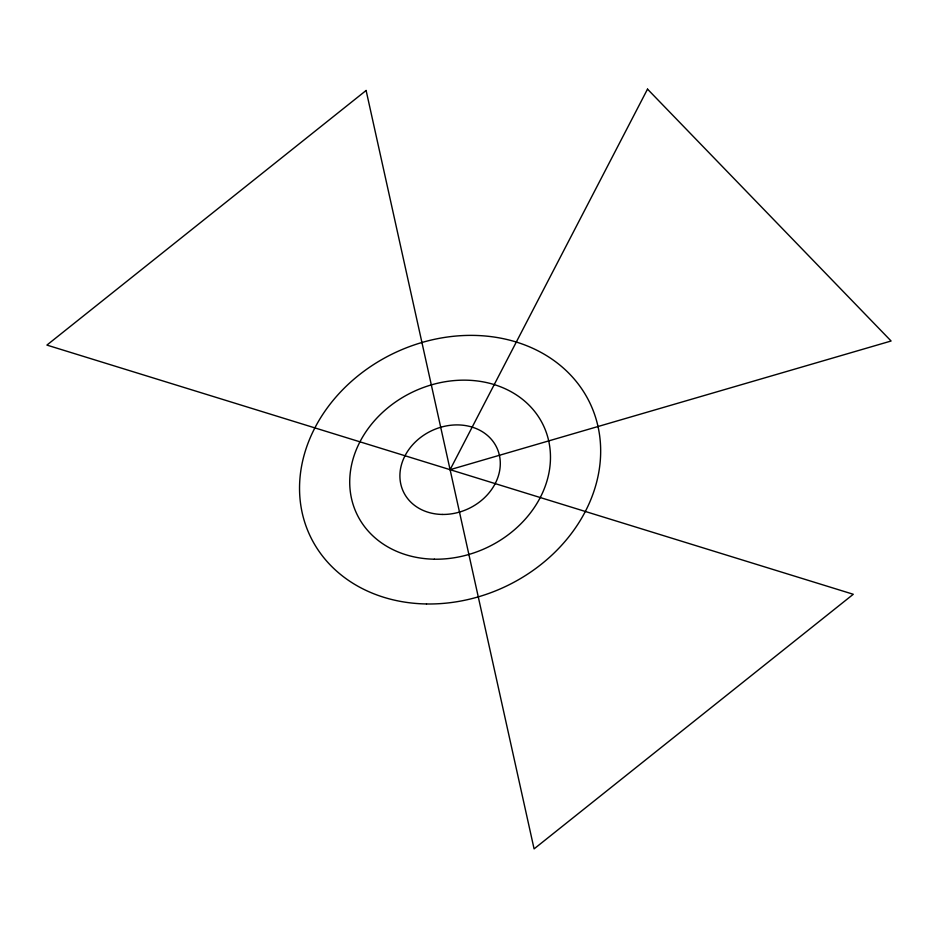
<?xml version="1.0" encoding="UTF-8"?>
<svg xmlns="http://www.w3.org/2000/svg" width="938" height="938" viewBox="0 0 938 938"><rect width="100%" height="100%" fill="white"/><g stroke="black" fill="none" stroke-linecap="round" stroke-linejoin="round"><path stroke-width="1.41" d="M647.513 89.122L450.099 469.68L891.1 341.01L647.513 89.122M366.113 90.482L46.9 345.09L853.287 594.27L534.085 848.878L366.113 90.482M442.232 514.446A51.625 43.101 -25.2 0 0 496.964 448.012A51.625 43.101 -25.2 0 0 411.102 446.582A51.625 43.101 -25.2 0 0 442.232 514.446M434.364 559.2A103.262 86.202 -25.2 0 0 543.817 426.344A103.262 86.202 -25.2 0 0 372.105 423.495A103.262 86.202 -25.2 0 0 434.364 559.2M426.497 603.966A154.887 129.315 -25.2 0 0 590.682 404.677A154.887 129.315 -25.2 0 0 333.107 400.397A154.887 129.315 -25.2 0 0 426.497 603.966"/></g></svg>
